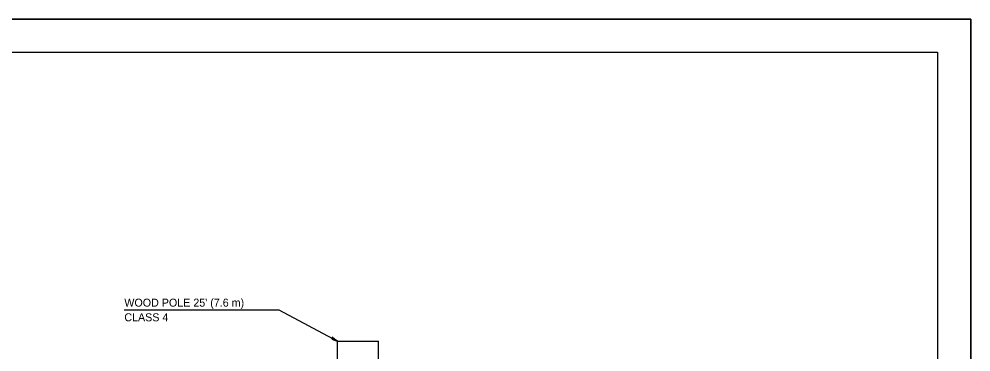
# Model space of a CAD drawing. Extents: x 64947 to 65627, y 69080 to 69520.
# Drawn here: x 65341.8 to 65627.2, y 69419.8 to 69519.9 of the extents above; entities that cross this region are included whole.
import ezdxf

# ---------------------------------------------------------------- set-up
doc = ezdxf.new("R2010")
doc.units = 0
for name, color, linetype in [('Design_EX_Roadway Notes', 7, 'Continuous'), ('Level 48', 7, 'Continuous'), ('Lighting_EX_Above Ground Items', 7, 'Continuous'), ('Lighting_EX_Conduit', 7, 'Continuous'), ('Sheets_50 Reference Boundary', 7, 'Continuous'), ('Sheets_General Details', 7, 'Continuous'), ('Sheets_Printer Plotting Border', 7, 'Continuous')]:
    doc.layers.add(name, color=color, linetype=linetype)

msp = doc.modelspace()

# ---------------------------------------------------------------- linework, layer by layer
at = {"layer": 'Design_EX_Roadway Notes'}
for points in [[(65373.38, 69432.49), (65419.78, 69432.49), (65437.32, 69423.08)], [(65435.71, 69423.97), (65435.64, 69423.7), (65436.38, 69423.44), (65437.32, 69423.08), (65436.45, 69423.71), (65435.7, 69424.3), (65435.71, 69423.97), (65435.7, 69423.78), (65436.73, 69423.4), (65435.78, 69424.14), (65435.83, 69423.85), (65436.28, 69423.65), (65435.89, 69423.94)]]:
    msp.add_lwpolyline(points, dxfattribs=at)
at = {"layer": 'Level 48'}
msp.add_lwpolyline([(64947.25, 69519.86), (65627.25, 69519.86), (65627.25, 69079.86), (64947.25, 69079.86)], close=True, dxfattribs=at)
at = {"layer": 'Lighting_EX_Above Ground Items'}
for p, q in [((65437.32, 69423.08), (65449.62, 69423.08)), ((65437.32, 69233.28), (65437.32, 69423.08)), ((65449.62, 69232.76), (65449.62, 69423.08))]:
    msp.add_line(p, q, dxfattribs=at)
at = {"layer": 'Lighting_EX_Conduit'}
msp.add_line((65449.62, 69218.89), (65449.62, 69423.08), dxfattribs=at)
at = {"layer": 'Sheets_50 Reference Boundary'}
msp.add_lwpolyline([(64987.25, 69509.86), (65617.25, 69509.86), (65617.25, 69109.86), (64987.25, 69109.86)], close=True, dxfattribs=at)
at = {"layer": 'Sheets_General Details'}
for p, q in [((65627.25, 69519.86), (64947.25, 69519.86)), ((65627.25, 69079.86), (65627.25, 69519.86))]:
    msp.add_line(p, q, dxfattribs=at)
msp.add_lwpolyline([(64987.25, 69509.86), (65617.25, 69509.86), (65617.25, 69089.86), (64987.25, 69089.86)], close=True, dxfattribs=at)
at = {"layer": 'Sheets_Printer Plotting Border'}
msp.add_lwpolyline([(64947.25, 69079.86), (65627.25, 69079.86), (65627.25, 69519.86), (64947.25, 69519.86)], close=True, dxfattribs=at)

# ---------------------------------------------------------------- texts
at = {"layer": 'Design_EX_Roadway Notes'}
for s, p in [("WOOD POLE 25' (7.6 m)", (65373.41, 69433.46)), ('CLASS 4', (65373.41, 69429.06))]:
    msp.add_text(s, height=2.4, dxfattribs=at).set_placement(p)

doc.saveas('drawing.dxf')
